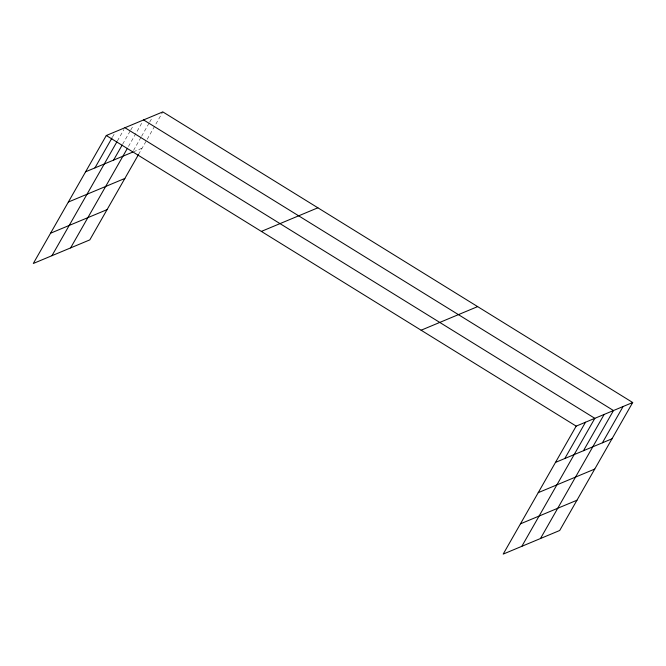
<?xml version="1.0" encoding="UTF-8"?>
<svg xmlns="http://www.w3.org/2000/svg" width="666" height="666" viewBox="0 0 666 666"><rect width="100%" height="100%" fill="white"/><g stroke="black" fill="none" stroke-linecap="round" stroke-linejoin="round"><path stroke-width="0.5" stroke-dasharray="3.33 2.5" d="M112.596 136.921L114.111 134.266M117.374 140.992L123.943 129.487M122.661 144.181L130.236 130.902M130.744 130.012L133.267 125.591M128.455 146.478L142.083 122.577M133.516 150.433L141.092 137.154M141.6 136.272L149.167 122.994M149.675 122.111L151.69 118.565M138.561 154.42L162.812 111.896M133.383 151.831L142.116 148.185"/><path stroke-width="1" d="M632.7 402.514L576.182 426.123L503.188 554.104L559.698 530.494L632.7 402.514L162.812 111.896L106.302 135.506L33.3 263.486L89.818 239.877L138.561 154.42M94.93 167.899L112.088 137.804M51.948 255.694L116.875 141.875M113.578 160.106L122.161 145.063M70.604 247.91L127.447 148.243M564.81 458.516L585.506 422.227M521.836 546.311L594.838 418.331L124.95 127.714M583.458 450.724L604.162 414.435M540.484 538.519L613.486 410.539L143.598 119.922M602.397 442.815L623.093 406.526M85.598 171.795L132.509 152.198M68.34 202.048L124.858 178.446M50.558 233.225L107.076 209.624M261.363 231.41L317.873 207.8M421.12 330.219L477.639 306.61M555.486 462.404L612.004 438.802M538.228 492.665L594.746 469.064M520.446 523.842L576.956 500.233M106.302 135.506L576.182 426.123"/></g></svg>
